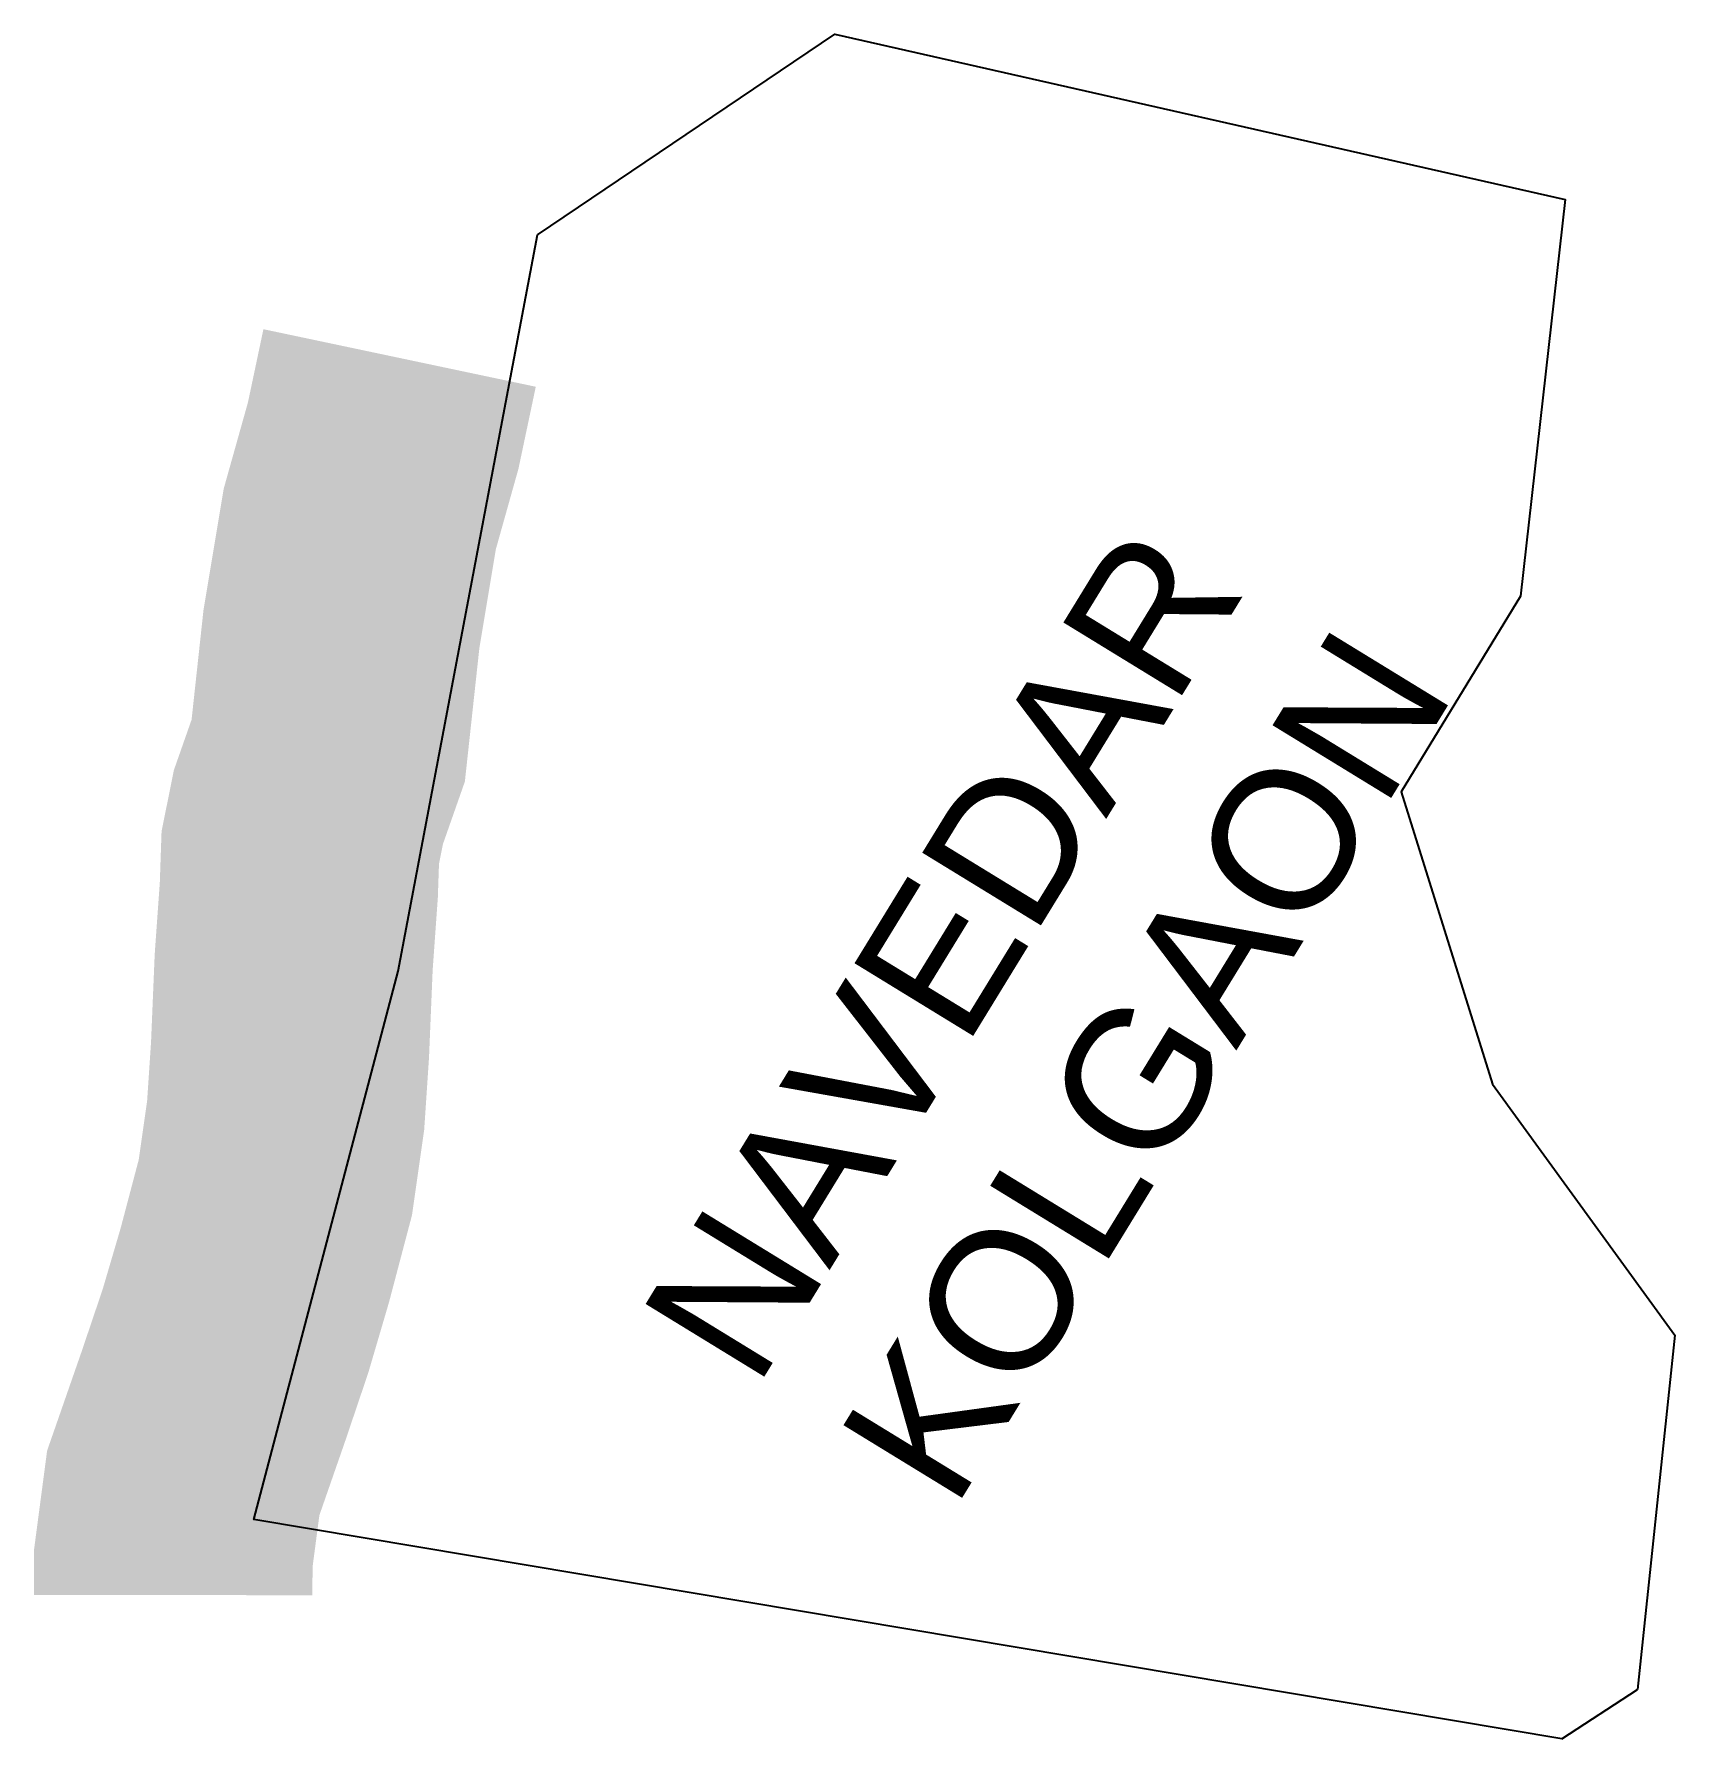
# Model space of a CAD drawing. Header units: metres. Extents: x 274899 to 275194, y 2079321 to 2079627.
import ezdxf

# ---------------------------------------------------------------- set-up
doc = ezdxf.new("R2010")
doc.units = ezdxf.units.M
doc.header["$MEASUREMENT"] = 0
for name, color, linetype in [('NATURALLY PROTECTED', 3, 'Continuous'), ('village', 3, 'Continuous'), ('VILLAGE NAME', 250, 'Continuous')]:
    doc.layers.add(name, color=color, linetype=linetype)
doc.styles.get("Standard").update_dxf_attribs({"font": 'arial.ttf'})

msp = doc.modelspace()

# ---------------------------------------------------------------- linework, layer by layer
at = {"layer": 'NATURALLY PROTECTED', "color": 116, "true_color": 0x136734, "const_width": 50, "flags": 128}
msp.add_lwpolyline([(274964.75, 2079568.8), (274961.8, 2079554.84), (274957.59, 2079539.85), (274954.3, 2079520.08), (274951.93, 2079498.25), (274948.38, 2079488.13), (274946.91, 2079480.84), (274946.65, 2079473.22), (274945.73, 2079460.33), (274945.07, 2079444.51), (274944.28, 2079432.67), (274942.43, 2079419.75), (274938.75, 2079405.81), (274935.26, 2079393.94), (274931.29, 2079382.19), (274925.89, 2079366.67), (274924.11, 2079353.18), (274924.1, 2079346.53)], dxfattribs=at)
at = {"layer": 'village'}
msp.add_lwpolyline([(275173.48, 2079320.68), (275187.12, 2079329.57)], dxfattribs=at)
at = {"layer": 'village', "color": 3, "true_color": 0x00ff00}
for points in [[(275173.48, 2079320.68, 0), (274938.58, 2079360.1, 0), (274964.51, 2079458.6, 0), (274989.49, 2079590.92, 0), (275042.91, 2079626.99, 0), (275174.07, 2079597.3, 0), (275166.07, 2079526, 0), (275144.65, 2079490.83, 0), (275161.06, 2079438.34, 0)], [(275161.06, 2079438.34, 0), (275193.81, 2079393.21, 0), (275187.12, 2079329.57, 0)]]:
    msp.add_polyline3d(points, dxfattribs=at)

# ---------------------------------------------------------------- texts
at = {"layer": 'VILLAGE NAME', "insert": (275007.44, 2079396.39), "char_height": 25, "attachment_point": 1, "rotation": 58.4979}
msp.add_mtext_dynamic_manual_height_columns('{\\fArial|b0|i0|c0|p34;NAVEDAR\\PKOLGAON}', width=315.7995, gutter_width=543.74, heights=[0], dxfattribs=at)

doc.saveas('drawing.dxf')
